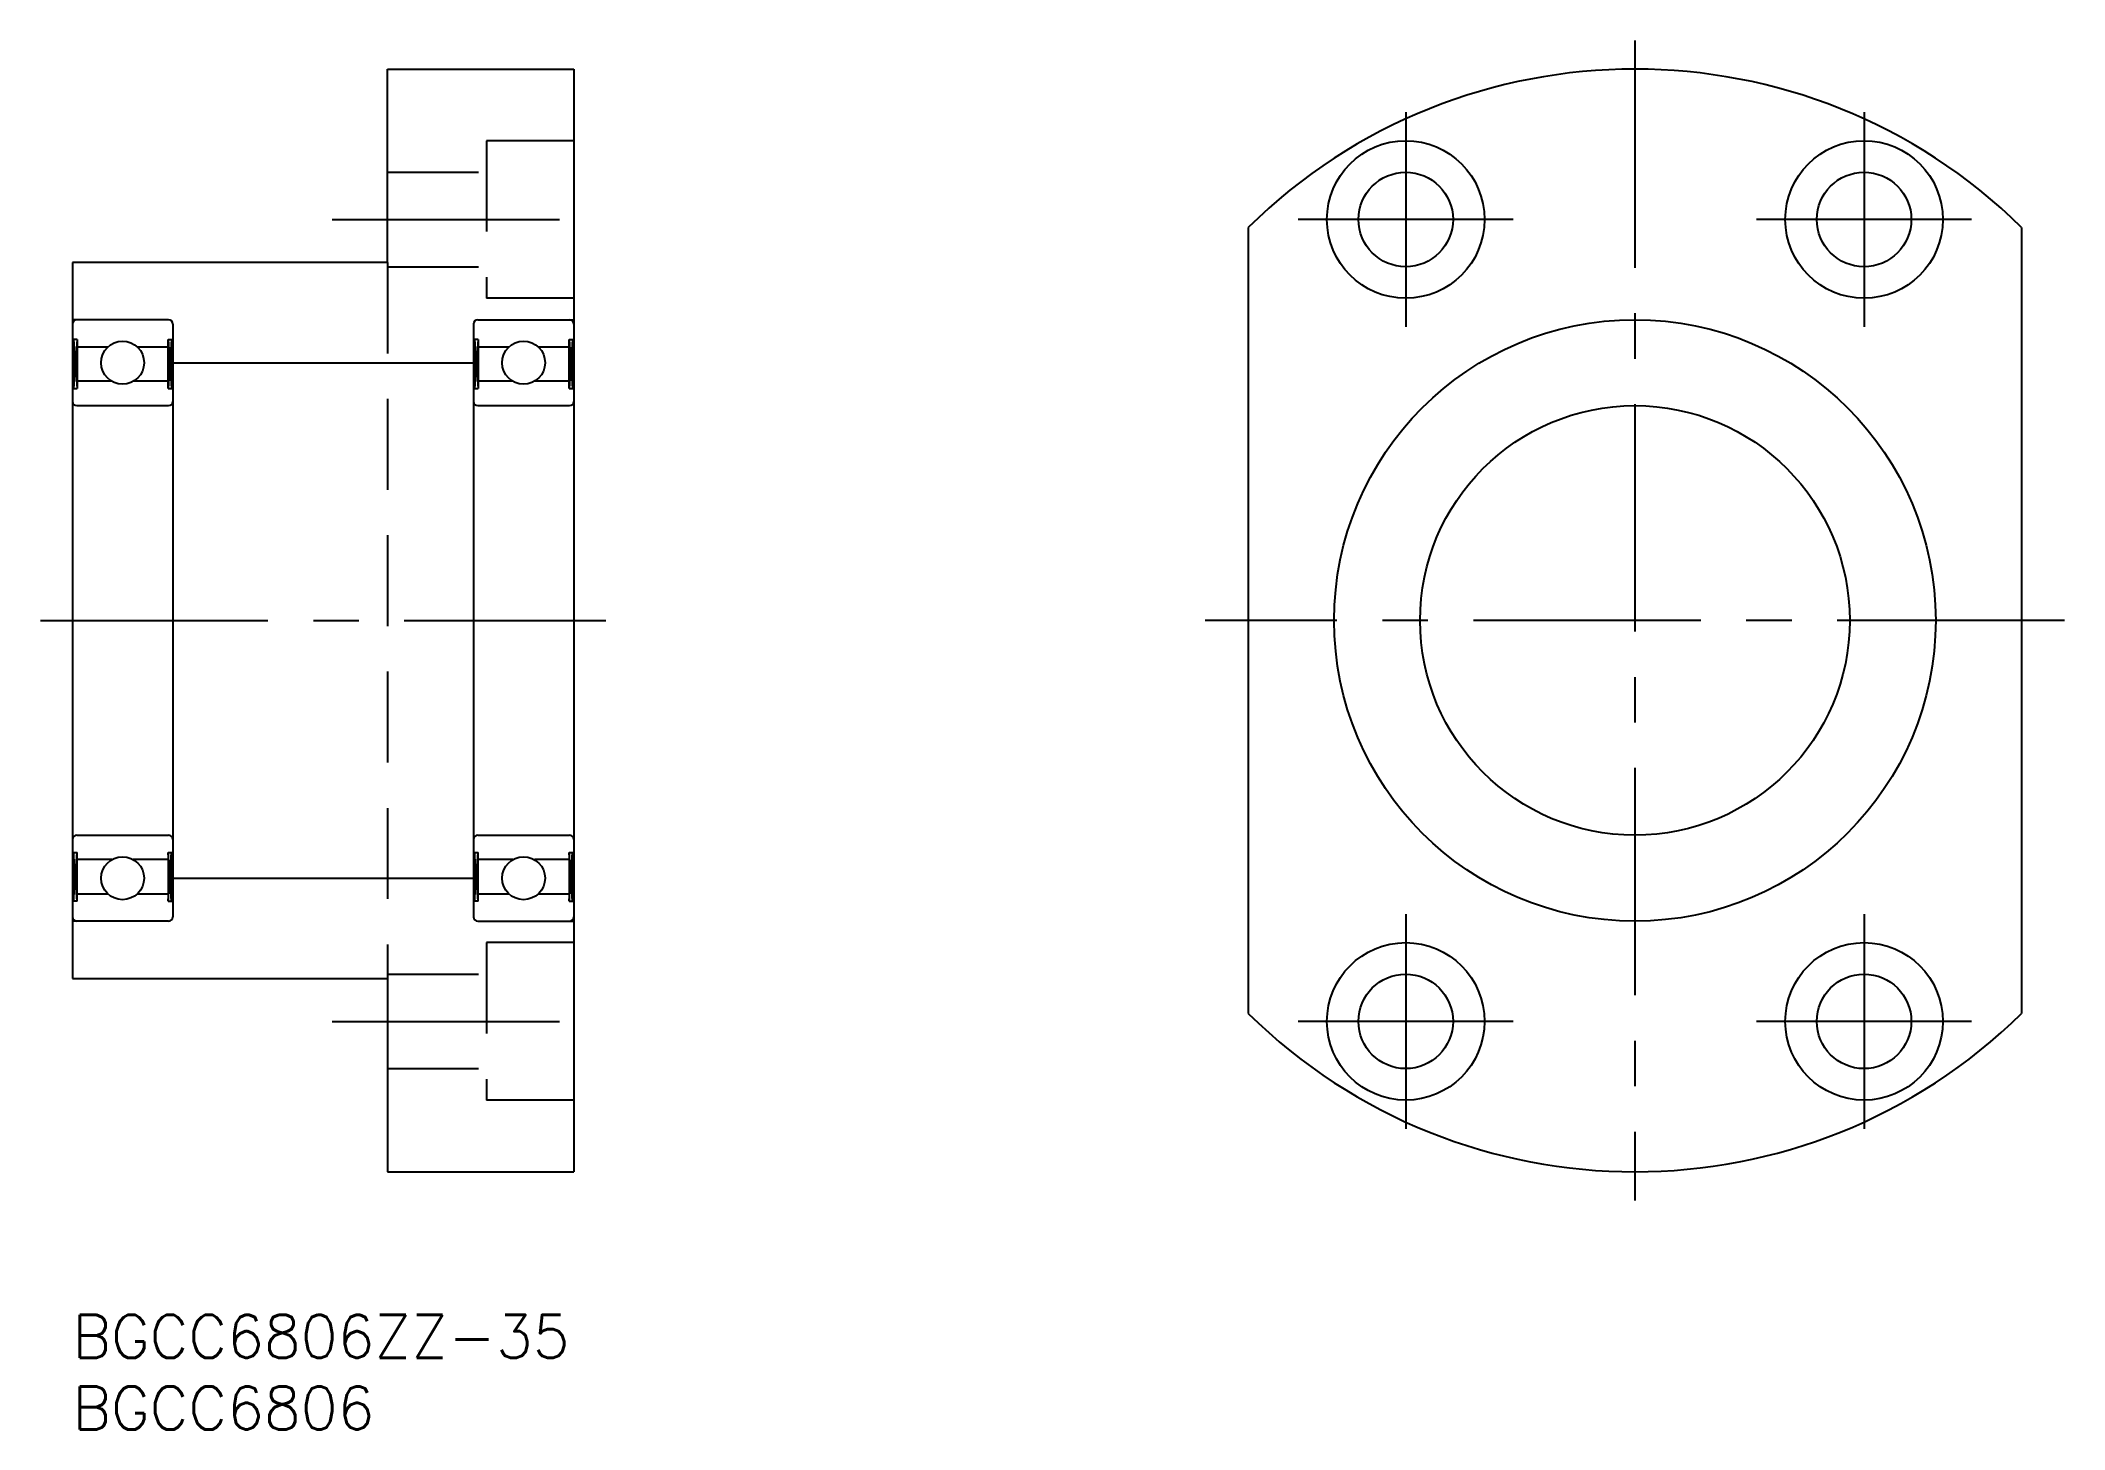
# Model space of a CAD drawing. Extents: x -2 to 139, y -8 to 89.
import ezdxf

# ---------------------------------------------------------------- set-up
doc = ezdxf.new("R2010")
doc.units = 0
doc.header["$LTSCALE"] = 0.5
doc.linetypes.add('CENTER', pattern=[50.8, 31.75, -6.35, 6.35, -6.35])
doc.linetypes.add('DASHED', pattern=[19.05, 12.7, -6.35])
for name, color, linetype in [('MSM_CENTER', 1, 'CENTER'), ('MSM_CONTINUOUS', 7, 'CONTINUOUS'), ('MSM_DASHED', 4, 'DASHED'), ('MSM_NARROW', 5, 'CONTINUOUS'), ('MSM_PART_NUMBER', 7, 'CONTINUOUS')]:
    doc.layers.add(name, color=color, linetype=linetype)
doc.styles.get("Standard").update_dxf_attribs({"font": 'txt.shx', "height": 3, "bigfont": 'bigfont.shx'})

msp = doc.modelspace()

# ---------------------------------------------------------------- linework, layer by layer
at = {"layer": 'MSM_CENTER'}
for p, q in [((109.09, 89), (109.09, 8)), ((93.09, 84), (93.09, 69)), ((125.09, 84), (125.09, 69)), ((18.14, 76.5), (37.03, 76.5)), ((100.59, 76.5), (85.59, 76.5)), ((132.59, 76.5), (117.59, 76.5)), ((-2.23, 48.5), (37.23, 48.5)), ((139.09, 48.5), (79.09, 48.5)), ((93.09, 28), (93.09, 13)), ((125.09, 28), (125.09, 13)), ((18.14, 20.5), (37.03, 20.5)), ((100.59, 20.5), (85.59, 20.5)), ((132.59, 20.5), (117.59, 20.5))]:
    msp.add_line(p, q, dxfattribs=at)
at = {"layer": 'MSM_CONTINUOUS'}
for p, q in [((22, 87), (35, 87)), ((22, 73.5), (22, 87)), ((35, 87), (35, 10)), ((82.09, 75.95), (82.09, 21.05)), ((136.09, 75.95), (136.09, 21.05)), ((0, 73.5), (0, 23.5)), ((22, 73.5), (0, 73.5)), ((6.7, 69.5), (0, 69.5)), ((28.3, 69.5), (35, 69.5)), ((0.32, 68.11), (0, 68.11)), ((0.08, 64.7), (0.08, 68.11)), ((0.32, 68.11), (0.32, 64.7)), ((6.68, 68.11), (7, 68.11)), ((6.68, 64.7), (6.68, 68.11)), ((6.92, 68.11), (6.92, 64.7)), ((7, 69.2), (7, 27.8)), ((28, 69.2), (28, 27.8)), ((28.32, 68.11), (28, 68.11)), ((28.08, 64.7), (28.08, 68.11)), ((28.32, 68.11), (28.32, 64.7)), ((34.68, 68.11), (35, 68.11)), ((34.68, 64.7), (34.68, 68.11)), ((34.92, 68.11), (34.92, 64.7)), ((0.32, 67.6), (2.48, 67.6)), ((4.52, 67.6), (6.68, 67.6)), ((7, 66.5), (28, 66.5)), ((28.32, 67.6), (30.48, 67.6)), ((32.52, 67.6), (34.68, 67.6)), ((2.75, 65.2), (0.32, 65.2)), ((6.68, 65.2), (4.25, 65.2)), ((30.75, 65.2), (28.32, 65.2)), ((34.68, 65.2), (32.25, 65.2)), ((0, 64.7), (0.32, 64.7)), ((6.68, 64.7), (7, 64.7)), ((28, 64.7), (28.32, 64.7)), ((34.68, 64.7), (35, 64.7)), ((0.3, 63.5), (6.7, 63.5)), ((28.3, 63.5), (34.7, 63.5)), ((0.3, 33.5), (6.7, 33.5)), ((28.3, 33.5), (34.7, 33.5)), ((0, 32.3), (0.32, 32.3)), ((0.08, 32.3), (0.08, 28.89)), ((0.32, 28.89), (0.32, 32.3)), ((2.75, 31.8), (0.32, 31.8)), ((6.68, 31.8), (4.25, 31.8)), ((6.68, 32.3), (7, 32.3)), ((6.68, 32.3), (6.68, 28.89)), ((6.92, 28.89), (6.92, 32.3)), ((28, 32.3), (28.32, 32.3)), ((28.08, 32.3), (28.08, 28.89)), ((28.32, 28.89), (28.32, 32.3)), ((30.75, 31.8), (28.32, 31.8)), ((34.68, 31.8), (32.25, 31.8)), ((34.68, 32.3), (35, 32.3)), ((34.68, 32.3), (34.68, 28.89)), ((34.92, 28.89), (34.92, 32.3)), ((7, 30.5), (28, 30.5)), ((0.32, 28.89), (0, 28.89)), ((0.32, 29.4), (2.48, 29.4)), ((4.52, 29.4), (6.68, 29.4)), ((6.68, 28.89), (7, 28.89)), ((28.32, 28.89), (28, 28.89)), ((28.32, 29.4), (30.48, 29.4)), ((32.52, 29.4), (34.68, 29.4)), ((34.68, 28.89), (35, 28.89)), ((6.7, 27.5), (0, 27.5)), ((28.3, 27.5), (35, 27.5)), ((0, 23.5), (22, 23.5)), ((22, 23.5), (22, 10)), ((22, 10), (35, 10))]:
    msp.add_line(p, q, dxfattribs=at)
for centre, radius in [((93.09, 76.5), 5.5), ((125.09, 76.5), 5.5), ((93.09, 76.5), 3.3), ((125.09, 76.5), 3.3), ((109.09, 48.5), 21), ((3.5, 66.5), 1.5), ((31.5, 66.5), 1.5), ((109.09, 48.5), 15), ((3.5, 30.5), 1.5), ((31.5, 30.5), 1.5), ((93.09, 20.5), 5.5), ((125.09, 20.5), 5.5), ((93.09, 20.5), 3.3), ((125.09, 20.5), 3.3)]:
    msp.add_circle(centre, radius, dxfattribs=at)
for centre, radius, start, end in [((109.09, 48.5), 38.5, 45.4687, 134.5313), ((0.3, 69.2), 0.3, 90, 180), ((6.7, 69.2), 0.3, 0, 90), ((28.3, 69.2), 0.3, 90, 180), ((34.7, 69.2), 0.3, 0, 90), ((0.3, 63.8), 0.3, 180, 270), ((6.7, 63.8), 0.3, 270, 0), ((28.3, 63.8), 0.3, 180, 270), ((34.7, 63.8), 0.3, 270, 0), ((0.3, 33.2), 0.3, 90, 180), ((6.7, 33.2), 0.3, 0, 90), ((28.3, 33.2), 0.3, 90, 180), ((34.7, 33.2), 0.3, 0, 90), ((0.3, 27.8), 0.3, 180, 270), ((6.7, 27.8), 0.3, 270, 0), ((28.3, 27.8), 0.3, 180, 270), ((34.7, 27.8), 0.3, 270, 0), ((109.09, 48.5), 38.5, 225.4687, 314.5313)]:
    msp.add_arc(centre, radius, start, end, dxfattribs=at)
at = {"layer": 'MSM_DASHED'}
for p, q in [((28.9, 82), (28.9, 71)), ((35, 82), (28.9, 82)), ((22, 79.8), (28.9, 79.8)), ((22, 73.5), (22, 23.5)), ((22, 73.2), (28.9, 73.2)), ((35, 71), (28.9, 71)), ((28.9, 26), (28.9, 15)), ((35, 26), (28.9, 26)), ((22, 23.8), (28.9, 23.8)), ((22, 17.2), (28.9, 17.2)), ((35, 15), (28.9, 15))]:
    msp.add_line(p, q, dxfattribs=at)
at = {"layer": 'MSM_NARROW'}
for p, q in [((0.08, 68.11), (0.32, 64.7)), ((0.32, 68.11), (0.08, 64.7)), ((6.68, 68.11), (6.92, 64.7)), ((6.92, 68.11), (6.68, 64.7)), ((28.08, 68.11), (28.32, 64.7)), ((28.32, 68.11), (28.08, 64.7)), ((34.68, 68.11), (34.92, 64.7)), ((34.92, 68.11), (34.68, 64.7)), ((0.08, 28.89), (0.32, 32.3)), ((0.32, 28.89), (0.08, 32.3)), ((6.68, 28.89), (6.92, 32.3)), ((6.92, 28.89), (6.68, 32.3)), ((28.08, 28.89), (28.32, 32.3)), ((28.32, 28.89), (28.08, 32.3)), ((34.68, 28.89), (34.92, 32.3)), ((34.92, 28.89), (34.68, 32.3))]:
    msp.add_line(p, q, dxfattribs=at)

# ---------------------------------------------------------------- texts
at = {"layer": 'MSM_PART_NUMBER'}
for s, p in [('BGCC6806ZZ-35', (0, -3)), ('BGCC6806', (0, -8))]:
    msp.add_text(s, height=3, dxfattribs=at).set_placement(p)

doc.saveas('drawing.dxf')
